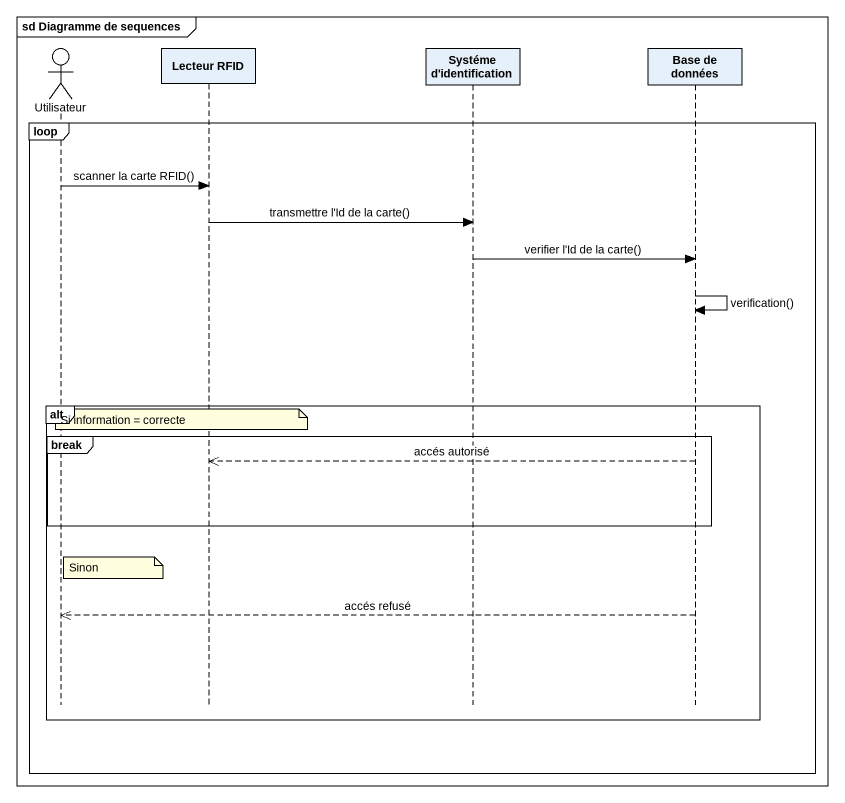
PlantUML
@startuml
mainframe sd Diagramme de sequences
hide footbox
actor Utilisateur
participant "Lecteur RFID" as Lecteur_RFID
participant "Systéme d'identification" as Systéme_d_identification
participant "Base de données" as Base_de_données

loop
  Utilisateur -> Lecteur_RFID : scanner la carte RFID()
  Lecteur_RFID -> Systéme_d_identification : transmettre l'Id de la carte()
  Systéme_d_identification -> Base_de_données : verifier l'Id de la carte()
  Base_de_données -> Base_de_données : verification()
  alt
    note over Lecteur_RFID : Si information = correcte
    break
      Base_de_données -->> Lecteur_RFID : accés autorisé
    end
    note right of Utilisateur : Sinon
    Base_de_données -->> Utilisateur : accés refusé
  end
end
@enduml
